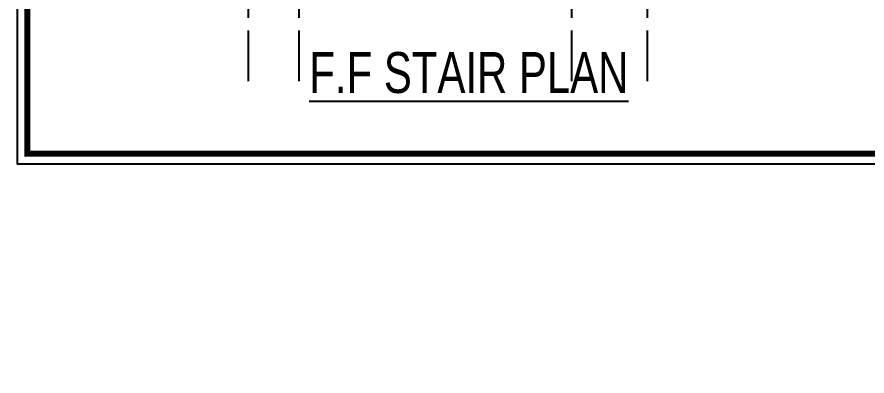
# Model space of a CAD drawing. Header units: centimetres. Extents: x 7997 to 116674, y 1017 to 13844.
# Drawn here: x 83223 to 84064, y 9218 to 9574 of the extents above; entities that cross this region are included whole.
import ezdxf
from ezdxf.enums import TextEntityAlignment as Align
from ezdxf.xclip import XClip

# ---------------------------------------------------------------- set-up
doc = ezdxf.new("R2010")
doc.units = ezdxf.units.CM
doc.header["$LTSCALE"] = 200
doc.header["$XCLIPFRAME"] = 0
doc.linetypes.add('A-106-Typical Floor Plan$0$HIDDEN', pattern=[0.375, 0.25, -0.125])
doc.linetypes.add('CENTER2', pattern=[1.125, 0.75, -0.125, 0.125, -0.125])
for name, color, linetype in [('AXIS', 9, 'CENTER2'), ('DIM', 11, 'Continuous'), ('ZZ', 240, 'Continuous')]:
    doc.layers.add(name, color=color, linetype=linetype)
doc.layers.add('HA', color=251, linetype='Continuous', lineweight=0)
doc.layers.add('WALL', color=3, linetype='Continuous', lineweight=25)
doc.styles.add('style8', font='swisscl.ttf', dxfattribs={"width": 0.8})

# ---------------------------------------------------------------- blocks, each defined once
blk = doc.blocks.new('08-TITLE SHEET-selattin', base_point=(45714.8, -203081.4))
at = {"color": 0}
blk.add_lwpolyline([(51244.8, -203081.4), (45714.8, -203081.4), (45714.8, -206921.4), (51244.8, -206921.4)], close=True, dxfattribs=at)
at = {"color": 0, "linetype": 'ByBlock', "const_width": 17}
blk.add_lwpolyline([(45744.3, -206891.9), (51215.3, -206891.9), (51215.3, -203110.8), (45744.3, -203110.8)], close=True, dxfattribs=at)
at = {"layer": 'HA', "ltscale": 1.2}
blk.add_lwpolyline([(45714.8, -203081.4), (51244.8, -203081.4), (51244.8, -206921.4), (45714.8, -206921.4)], close=True, dxfattribs=at)
blk = doc.blocks.new('03-FIRST FLOOR PLAN-selattin', base_point=(31015.73, 25621.5))
at = {"layer": 'WALL', "color": 8, "linetype": 'A-106-Typical Floor Plan$0$HIDDEN', "ltscale": 0.3}
blk.add_line((29945.73, 24331.5), (29945.73, 24746.5), dxfattribs=at)
at = {"layer": 'WALL'}
for p, q in [((29975.73, 24746.5), (29975.73, 24631.5)), ((29995.73, 24746.5), (29995.73, 24631.5)), ((30165.73, 24746.5), (30165.73, 24476.5)), ((30175.73, 24746.5), (30175.73, 24436.5))]:
    blk.add_line(p, q, dxfattribs=at)

msp = doc.modelspace()

# ---------------------------------------------------------------- linework, layer by layer
at = {"linetype": 'Continuous'}
msp.add_lwpolyline([(83222.5963, 9428.0841), (85158.0963, 9428.0841), (85158.0963, 10772.0841), (83222.5963, 10772.0841)], close=True, dxfattribs=at)
at = {"layer": 'AXIS', "ltscale": 0.5}
for p, q in [((83451.6667, 10010.2649), (83451.6667, 9510.1214)), ((83501.6667, 10010.2649), (83501.6667, 9510.1214)), ((83771.6667, 10010.2649), (83771.6667, 9510.1214)), ((83846.6667, 10010.2649), (83846.6667, 9510.1214))]:
    msp.add_line(p, q, dxfattribs=at)

# ---------------------------------------------------------------- block references
at = {"layer": 'DIM', "color": 0, "linetype": 'Continuous', "xscale": 0.35, "yscale": 0.35, "zscale": 0.35}
msp.add_blockref('08-TITLE SHEET-selattin', (83222.5963, 10772.0841), dxfattribs=at)

# ---------------------------------------------------------------- texts
at = {"layer": 'ZZ', "color": 7, "style": 'style8'}
msp.add_text('%%UF.F STAIR PLAN', height=40.5, dxfattribs=at).set_placement((83670.0826, 9518.6698), align=Align.MIDDLE_CENTER)

# ---------------------------------------------------------------- next in the draw order: block references
at = {"layer": 'DIM', "linetype": 'Continuous'}
ref = msp.add_blockref('03-FIRST FLOOR PLAN-selattin', (84531.6667, 10507.9119), dxfattribs=at)
XClip(ref).set_block_clipping_path([(29871.7977699227, 24711.4551952267), (30455.9752705423, 25047.9729859541)])

doc.saveas('drawing.dxf')
